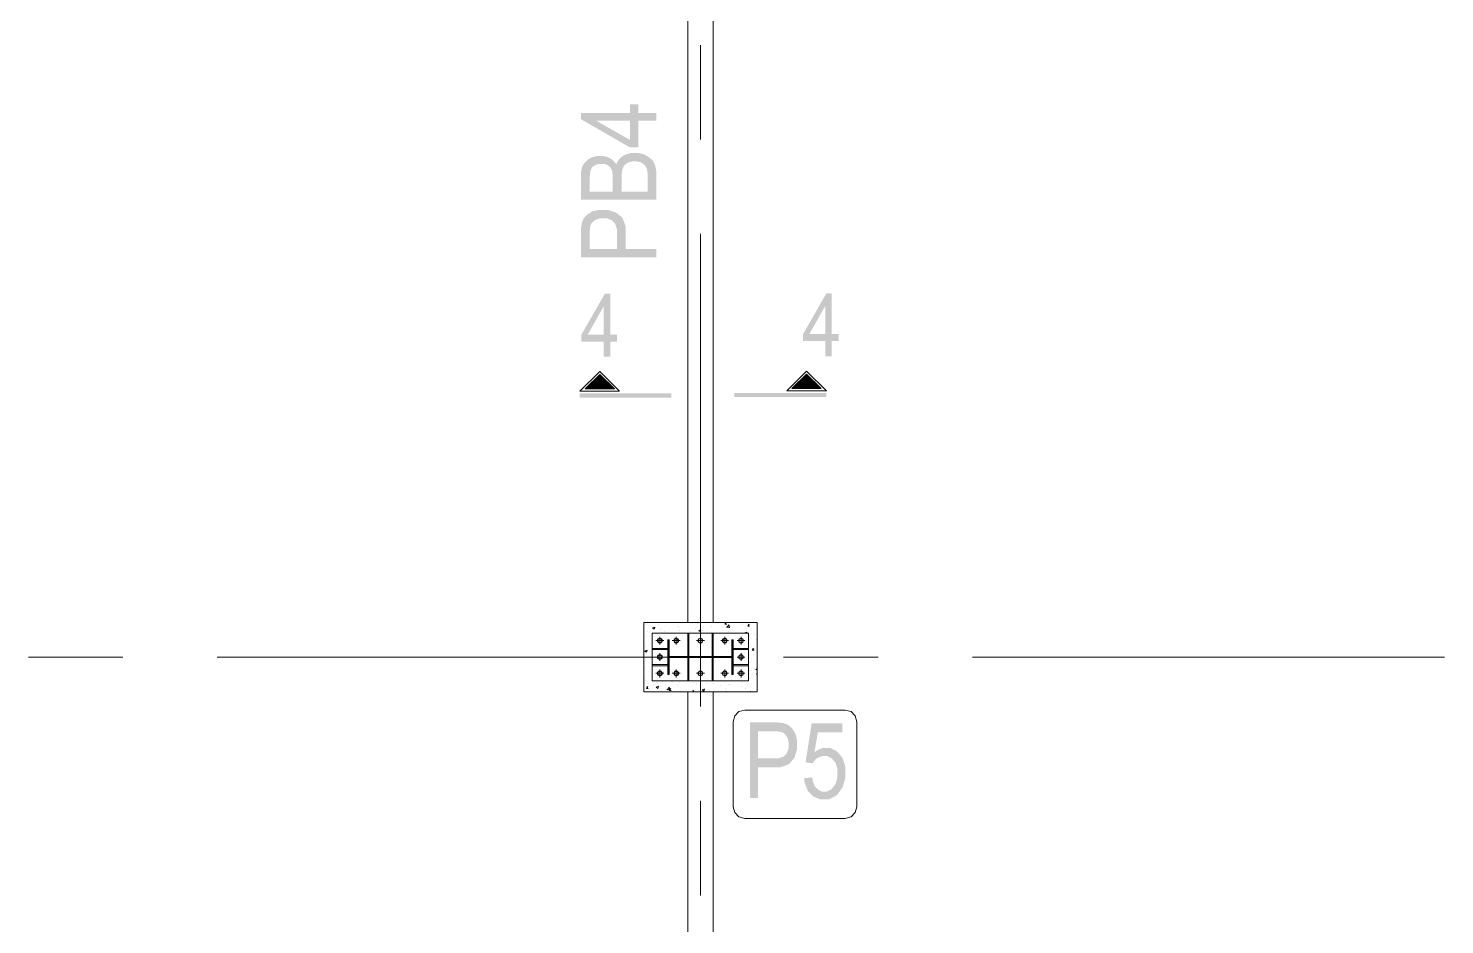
# Model space of a CAD drawing. Header units: millimetres. Extents: x 51.5 to 74.8, y 0.8 to 17.2.
# Drawn here: x 54.22 to 55.692, y 14.503 to 15.434 of the extents above; entities that cross this region are included whole.
import ezdxf

# ---------------------------------------------------------------- set-up
doc = ezdxf.new("R2010")
doc.units = ezdxf.units.MM
doc.layers.add('PDF_Geomertry', color=7, linetype='Continuous')
doc.layers.add('PDF_Solid Fills', color=7, linetype='Continuous')

msp = doc.modelspace()

# ---------------------------------------------------------------- hatches: boundary and pattern name
at = {"layer": 'PDF_Solid Fills', "transparency": 33554559}
h = msp.add_hatch(color=256, dxfattribs=at)
h.paths.add_polyline_path([(54.873, 15.338), (54.8543, 15.338), (54.8543, 15.3101), (54.8455, 15.3101), (54.7945, 15.3394), (54.7945, 15.3459), (54.8455, 15.3459), (54.8455, 15.3547), (54.8543, 15.3547), (54.8543, 15.3459), (54.873, 15.3459)])
h.paths.add_polyline_path([(54.8455, 15.338), (54.8101, 15.338), (54.8455, 15.3179)])
h = msp.add_hatch(color=256, dxfattribs=at)
h.paths.add_polyline_path([(54.873, 15.2558), (54.7945, 15.2558), (54.7945, 15.2799), (54.7945, 15.2837), (54.7957, 15.2895), (54.7968, 15.2916), (54.798, 15.2937), (54.8015, 15.2973), (54.804, 15.2987), (54.8063, 15.2999), (54.8116, 15.3013), (54.8145, 15.3013), (54.8173, 15.3013), (54.8222, 15.3002), (54.8243, 15.299), (54.8265, 15.2979), (54.83, 15.2945), (54.8313, 15.2923), (54.8323, 15.2951), (54.8358, 15.2995), (54.8382, 15.3012), (54.8407, 15.3027), (54.8468, 15.3044), (54.8502, 15.3044), (54.8538, 15.3044), (54.8601, 15.3029), (54.8627, 15.3015), (54.8655, 15.2999), (54.8694, 15.2961), (54.8707, 15.2937), (54.8718, 15.2912), (54.873, 15.2845), (54.873, 15.2802)])
h.paths.add_polyline_path([(54.8638, 15.2643), (54.8638, 15.2804), (54.8638, 15.283), (54.8633, 15.2869), (54.8629, 15.2881), (54.8622, 15.2899), (54.8598, 15.2927), (54.8583, 15.2937), (54.8566, 15.2947), (54.8526, 15.2956), (54.8502, 15.2956), (54.848, 15.2956), (54.8443, 15.2947), (54.8427, 15.2938), (54.8412, 15.2929), (54.839, 15.2905), (54.8383, 15.2888), (54.8376, 15.2873), (54.8368, 15.2824), (54.8368, 15.2793), (54.8368, 15.2643)])
h.paths.add_polyline_path([(54.8276, 15.2643), (54.8276, 15.2783), (54.8276, 15.2809), (54.8272, 15.2849), (54.8268, 15.2861), (54.8262, 15.2877), (54.8244, 15.2902), (54.823, 15.2912), (54.8218, 15.292), (54.8182, 15.293), (54.8158, 15.293), (54.8137, 15.293), (54.8102, 15.2922), (54.8088, 15.2913), (54.8073, 15.2905), (54.8054, 15.2883), (54.805, 15.287), (54.8044, 15.2856), (54.8038, 15.2808), (54.8038, 15.2772), (54.8038, 15.2643)])
h = msp.add_hatch(color=256, dxfattribs=at)
h.paths.add_polyline_path([(54.873, 15.1961), (54.7945, 15.1961), (54.7945, 15.2204), (54.7945, 15.2247), (54.7954, 15.2309), (54.7961, 15.233), (54.797, 15.2358), (54.8008, 15.2402), (54.8036, 15.2419), (54.8063, 15.2436), (54.8132, 15.2452), (54.8172, 15.2452), (54.8225, 15.2452), (54.8311, 15.2424), (54.8344, 15.2398), (54.8377, 15.237), (54.8412, 15.2277), (54.8412, 15.2211), (54.8412, 15.2045), (54.873, 15.2045)])
h.paths.add_polyline_path([(54.8319, 15.2045), (54.8319, 15.2213), (54.8319, 15.2252), (54.8301, 15.2311), (54.8283, 15.2329), (54.8265, 15.2347), (54.8212, 15.2365), (54.8176, 15.2365), (54.8152, 15.2365), (54.8112, 15.2355), (54.8095, 15.2347), (54.808, 15.2338), (54.8057, 15.2316), (54.8051, 15.2304), (54.8044, 15.229), (54.8038, 15.2244), (54.8038, 15.2211), (54.8038, 15.2045)])
h = msp.add_hatch(color=256, dxfattribs=at)
h.paths.add_polyline_path([(55.0486, 15.0933), (55.0486, 15.109), (55.0254, 15.109), (55.0254, 15.1163), (55.0497, 15.1587), (55.0552, 15.1587), (55.0552, 15.1163), (55.0625, 15.1163), (55.0625, 15.109), (55.0552, 15.109), (55.0552, 15.0933)])
h.paths.add_polyline_path([(55.0486, 15.1163), (55.0486, 15.1458), (55.0319, 15.1163)])
h = msp.add_hatch(color=256, dxfattribs=at)
h.paths.add_polyline_path([(54.8183, 15.0927), (54.8183, 15.1084), (54.7951, 15.1084), (54.7951, 15.1158), (54.8194, 15.1581), (54.825, 15.1581), (54.825, 15.1158), (54.8322, 15.1158), (54.8322, 15.1084), (54.825, 15.1084), (54.825, 15.0927)])
h.paths.add_polyline_path([(54.8183, 15.1158), (54.8183, 15.1452), (54.8016, 15.1158)])
h = msp.add_hatch(color=256, dxfattribs=at)
h.paths.add_polyline_path([(54.9701, 14.6345), (54.9701, 14.713), (54.9943, 14.713), (54.9986, 14.713), (55.005, 14.7123), (55.0069, 14.7115), (55.0097, 14.7105), (55.0141, 14.7068), (55.0158, 14.704), (55.0175, 14.7012), (55.0191, 14.6944), (55.0191, 14.6904), (55.0191, 14.6851), (55.0165, 14.6765), (55.0137, 14.6731), (55.0111, 14.6698), (55.0016, 14.6663), (54.9951, 14.6663), (54.9786, 14.6663), (54.9786, 14.6345)])
h.paths.add_polyline_path([(54.9786, 14.6756), (54.9952, 14.6756), (54.9991, 14.6756), (55.005, 14.6774), (55.0068, 14.6793), (55.0086, 14.6811), (55.0104, 14.6863), (55.0104, 14.6899), (55.0104, 14.6923), (55.0095, 14.6963), (55.0086, 14.698), (55.0077, 14.6995), (55.0055, 14.7019), (55.0043, 14.7024), (55.003, 14.7031), (54.9984, 14.7037), (54.9951, 14.7037), (54.9786, 14.7037)])
msp.add_hatch(color=256, dxfattribs=at).paths.add_polyline_path([(55.0266, 14.6551), (55.035, 14.6559), (55.0354, 14.6522), (55.0376, 14.6466), (55.0393, 14.6448), (55.0411, 14.643), (55.045, 14.6411), (55.0472, 14.6411), (55.0501, 14.6411), (55.055, 14.6437), (55.0569, 14.6463), (55.059, 14.6488), (55.0611, 14.6559), (55.0611, 14.6604), (55.0611, 14.6647), (55.0591, 14.6712), (55.057, 14.6734), (55.0551, 14.6758), (55.0502, 14.6781), (55.0472, 14.6781), (55.0454, 14.6781), (55.042, 14.677), (55.0405, 14.6761), (55.0388, 14.6751), (55.0363, 14.6723), (55.0355, 14.6705), (55.028, 14.6716), (55.0343, 14.712), (55.0663, 14.712), (55.0663, 14.7027), (55.0407, 14.7027), (55.0372, 14.6818), (55.04, 14.6841), (55.0461, 14.6866), (55.0493, 14.6866), (55.0534, 14.6866), (55.0604, 14.6831), (55.0634, 14.6797), (55.0663, 14.6762), (55.0694, 14.667), (55.0694, 14.6612), (55.0694, 14.6554), (55.0663, 14.6455), (55.0634, 14.6413), (55.0604, 14.6373), (55.0523, 14.6331), (55.0473, 14.6331), (55.0432, 14.6331), (55.0361, 14.6361), (55.0332, 14.639), (55.0304, 14.6419), (55.027, 14.6499)])

# ---------------------------------------------------------------- linework, layer by layer
at = {"layer": 'PDF_Geomertry', "lineweight": 0}
for points in [[(54.9057, 14.8169), (54.9057, 15.6584)], [(54.9319, 14.8169), (54.9319, 15.6584)], [(54.9187, 15.3183), (54.9187, 15.4163)], [(54.9187, 14.7297), (54.9187, 15.2202)], [(54.7934, 15.057), (54.8141, 15.0773), (54.8348, 15.057), (54.7934, 15.057), (54.8348, 15.057)], [(55.0497, 15.0574), (55.029, 15.0779), (55.0084, 15.0574), (55.0497, 15.0574), (55.0084, 15.0574)], [(54.8598, 14.8122), (54.8598, 14.8122)], [(54.8626, 14.8143), (54.8626, 14.8143)], [(54.8634, 14.8076), (54.8634, 14.8076)], [(54.8659, 14.8169), (54.8659, 14.8169)], [(54.8668, 14.8137), (54.8668, 14.8137)], [(54.8688, 14.8163), (54.8688, 14.8163)], [(54.8691, 14.8111), (54.8708, 14.8099), (54.8715, 14.8119)], [(54.8693, 14.8112), (54.8715, 14.812)], [(54.8751, 14.8148), (54.8751, 14.8148)], [(54.8768, 14.809), (54.8768, 14.809)], [(54.8798, 14.8168), (54.8798, 14.8168)], [(54.8804, 14.8058), (54.8804, 14.8058)], [(54.8812, 14.8069), (54.8812, 14.8069)], [(54.8877, 14.8165), (54.8877, 14.8165)], [(54.8911, 14.8169), (54.8911, 14.8169)], [(54.8912, 14.8169), (54.8912, 14.8169)], [(54.8962, 14.8123), (54.8962, 14.8123)], [(54.8965, 14.808), (54.8965, 14.808)], [(54.899, 14.8061), (54.899, 14.8061)], [(54.9, 14.8061), (54.9, 14.8061)], [(54.9033, 14.8058), (54.9033, 14.8058)], [(54.9075, 14.8058), (54.9075, 14.8058)], [(54.9083, 14.8072), (54.9083, 14.8072)], [(54.9133, 14.8168), (54.9133, 14.8169)], [(54.9133, 14.8102), (54.9133, 14.8102)], [(54.9143, 14.8169), (54.9143, 14.8169)], [(54.9155, 14.8156), (54.9155, 14.8156)], [(54.9169, 14.8086), (54.9193, 14.8094)], [(54.9169, 14.8084), (54.9186, 14.8073), (54.9193, 14.8093)], [(54.9209, 14.8088), (54.9209, 14.8088)], [(54.9213, 14.8168), (54.9213, 14.8169)], [(54.922, 14.8169), (54.922, 14.8169)], [(54.9263, 14.8058), (54.9263, 14.8058)], [(54.9305, 14.8127), (54.9305, 14.8127)], [(54.9419, 14.8116), (54.9419, 14.8116)], [(54.9461, 14.8149), (54.944, 14.8151), (54.9455, 14.8169)], [(54.9451, 14.8147), (54.9447, 14.8168)], [(54.9459, 14.812), (54.9488, 14.8116)], [(54.9461, 14.8118), (54.9487, 14.8144)], [(54.9476, 14.8149), (54.9476, 14.8149)], [(54.9476, 14.8073), (54.9476, 14.8073)], [(54.9488, 14.8112), (54.9484, 14.8144)], [(54.9495, 14.8058), (54.9495, 14.8058)], [(54.9502, 14.8127), (54.9502, 14.8127)], [(54.9627, 14.8144), (54.9627, 14.8144)], [(54.9636, 14.8058), (54.9636, 14.8058)], [(54.964, 14.8061), (54.964, 14.8061)], [(54.9647, 14.8059), (54.967, 14.8068)], [(54.9666, 14.8058), (54.9669, 14.8066)], [(54.967, 14.8106), (54.967, 14.8106)], [(54.9698, 14.8129), (54.9679, 14.813), (54.9694, 14.8149)], [(54.969, 14.8126), (54.9686, 14.8147)], [(54.9776, 14.8166), (54.9776, 14.8166)], [(54.9776, 14.8163), (54.9776, 14.8163)], [(54.9776, 14.8058), (54.9776, 14.8058)], [(54.8598, 14.8015), (54.8598, 14.8015)], [(54.8598, 14.7908), (54.8598, 14.7908)], [(54.8618, 14.7922), (54.8618, 14.7922)], [(54.8622, 14.8033), (54.8622, 14.8033)], [(54.8663, 14.8018), (54.8663, 14.8018)], [(54.8687, 14.7974), (54.8687, 14.7974)], [(54.8687, 14.7954), (54.8687, 14.7954)], [(54.8687, 14.7937), (54.8687, 14.7937)], [(54.8725, 14.7979), (54.8807, 14.7979)], [(54.8766, 14.7938), (54.8766, 14.802)], [(54.8847, 14.798), (54.8857, 14.7988)], [(54.8847, 14.7986), (54.8851, 14.7988)], [(54.8847, 14.7974), (54.8861, 14.7987)], [(54.8847, 14.7969), (54.8861, 14.7981)], [(54.8847, 14.7962), (54.8861, 14.7976)], [(54.8847, 14.7956), (54.8861, 14.7969)], [(54.8847, 14.7951), (54.8861, 14.7963)], [(54.8847, 14.7945), (54.8861, 14.7958)], [(54.8847, 14.7938), (54.8861, 14.7952)], [(54.8847, 14.7933), (54.8861, 14.7947)], [(54.8847, 14.7927), (54.8861, 14.794)], [(54.8847, 14.7922), (54.8861, 14.7934)], [(54.8847, 14.7915), (54.8861, 14.7929)], [(54.8847, 14.7909), (54.8861, 14.7923)], [(54.8847, 14.7904), (54.8861, 14.7916)], [(54.8847, 14.7898), (54.8861, 14.7911)], [(54.8847, 14.7893), (54.8861, 14.7905)], [(54.8895, 14.7979), (54.8976, 14.7979)], [(54.8936, 14.7938), (54.8936, 14.802)], [(54.9147, 14.7979), (54.9229, 14.7979)], [(54.9187, 14.7938), (54.9187, 14.802)], [(54.948, 14.7979), (54.9398, 14.7979)], [(54.944, 14.7938), (54.944, 14.802)], [(54.9515, 14.7977), (54.9526, 14.7988)], [(54.9515, 14.7983), (54.952, 14.7988)], [(54.9515, 14.7972), (54.9527, 14.7984)], [(54.9515, 14.7966), (54.9527, 14.7979)], [(54.9515, 14.7961), (54.9527, 14.7973)], [(54.9515, 14.7954), (54.9527, 14.7968)], [(54.9515, 14.7948), (54.9527, 14.7961)], [(54.9515, 14.7943), (54.9527, 14.7955)], [(54.9515, 14.7937), (54.9527, 14.7949)], [(54.9515, 14.793), (54.9527, 14.7944)], [(54.9515, 14.7924), (54.9527, 14.7938)], [(54.9515, 14.7919), (54.9527, 14.7931)], [(54.9515, 14.7913), (54.9527, 14.7926)], [(54.9515, 14.7906), (54.9527, 14.792)], [(54.9515, 14.7901), (54.9527, 14.7915)], [(54.9515, 14.7895), (54.9527, 14.7908)], [(54.965, 14.7979), (54.9569, 14.7979)], [(54.9609, 14.7938), (54.9609, 14.802)], [(54.9698, 14.8031), (54.9698, 14.8031)], [(54.9745, 14.792), (54.9745, 14.792)], [(54.975, 14.804), (54.975, 14.804)], [(54.9769, 14.7987), (54.9769, 14.7987)], [(54.9776, 14.7981), (54.9776, 14.7981)], [(54.9776, 14.7951), (54.9776, 14.7951)], [(54.3186, 14.7809), (54.2204, 14.7809)], [(54.9072, 14.7809), (54.4166, 14.7809)], [(54.8598, 14.7888), (54.8598, 14.7888)], [(54.8598, 14.7799), (54.8598, 14.7799)], [(54.8598, 14.7769), (54.8598, 14.7769)], [(54.8611, 14.7872), (54.8634, 14.788)], [(54.8611, 14.7869), (54.8627, 14.7858), (54.8634, 14.7879)], [(54.8613, 14.7811), (54.8613, 14.7811)], [(54.8615, 14.7772), (54.8615, 14.7772)], [(54.8687, 14.7868), (54.8687, 14.7868)], [(54.8687, 14.7781), (54.8687, 14.7781)], [(54.8687, 14.7761), (54.8687, 14.7761)], [(54.8725, 14.7809), (54.8807, 14.7809)], [(54.8766, 14.7849), (54.8766, 14.7769)], [(54.8847, 14.7886), (54.8861, 14.7899)], [(54.8847, 14.788), (54.8861, 14.7893)], [(54.8847, 14.7874), (54.8861, 14.7887)], [(54.8847, 14.7869), (54.8861, 14.7881)], [(54.8847, 14.7862), (54.8861, 14.7876)], [(54.8847, 14.7856), (54.8861, 14.787)], [(54.8847, 14.7851), (54.8861, 14.7863)], [(54.8847, 14.7845), (54.8861, 14.7858)], [(54.8847, 14.7838), (54.8861, 14.7852)], [(54.8847, 14.7833), (54.8861, 14.7847)], [(54.8847, 14.7827), (54.8861, 14.784)], [(54.8847, 14.7822), (54.8861, 14.7834)], [(54.8847, 14.7816), (54.8861, 14.7829)], [(54.8847, 14.7809), (54.8861, 14.7823)], [(54.8847, 14.7804), (54.8861, 14.7818)], [(54.8847, 14.7793), (54.8861, 14.7805), (54.8869, 14.7813)], [(54.8847, 14.7798), (54.8861, 14.7811), (54.8862, 14.7813)], [(54.8847, 14.7786), (54.8861, 14.7799)], [(54.8847, 14.778), (54.8861, 14.7794)], [(54.8847, 14.7774), (54.8861, 14.7787)], [(54.8847, 14.7769), (54.8861, 14.7781)], [(54.8847, 14.7762), (54.8861, 14.7776)], [(54.8847, 14.7756), (54.8861, 14.777)], [(54.8847, 14.7751), (54.8861, 14.7763)], [(54.8847, 14.7745), (54.8861, 14.7758)], [(54.8866, 14.7805), (54.8875, 14.7813)], [(54.8872, 14.7805), (54.888, 14.7813)], [(54.8879, 14.7805), (54.8886, 14.7813)], [(54.8884, 14.7805), (54.8893, 14.7813)], [(54.889, 14.7805), (54.8898, 14.7813)], [(54.8895, 14.7805), (54.8904, 14.7813)], [(54.8902, 14.7805), (54.8909, 14.7813)], [(54.8908, 14.7805), (54.8915, 14.7813)], [(54.8913, 14.7805), (54.8922, 14.7813)], [(54.8919, 14.7805), (54.8927, 14.7813)], [(54.8925, 14.7805), (54.8933, 14.7813)], [(54.8932, 14.7805), (54.8938, 14.7813)], [(54.8937, 14.7805), (54.8945, 14.7813)], [(54.8943, 14.7805), (54.8951, 14.7813)], [(54.8948, 14.7805), (54.8957, 14.7813)], [(54.8955, 14.7805), (54.8962, 14.7813)], [(54.8961, 14.7805), (54.8969, 14.7813)], [(54.8966, 14.7805), (54.8975, 14.7813)], [(54.8972, 14.7805), (54.898, 14.7813)], [(54.8979, 14.7805), (54.8986, 14.7813)], [(54.8984, 14.7805), (54.8991, 14.7813)], [(54.899, 14.7805), (54.8998, 14.7813)], [(54.8995, 14.7805), (54.9004, 14.7813)], [(54.9001, 14.7805), (54.9009, 14.7813)], [(54.9008, 14.7805), (54.9015, 14.7813)], [(54.9013, 14.7805), (54.9022, 14.7813)], [(54.9019, 14.7805), (54.9027, 14.7813)], [(54.9025, 14.7805), (54.9033, 14.7813)], [(54.9032, 14.7805), (54.9038, 14.7813)], [(54.9037, 14.7805), (54.9044, 14.7813)], [(54.9043, 14.7805), (54.9051, 14.7813)], [(54.9048, 14.7805), (54.9057, 14.7813)], [(54.9055, 14.7805), (54.9062, 14.7813)], [(54.9061, 14.7805), (54.9068, 14.7813)], [(54.9066, 14.7805), (54.9075, 14.7813)], [(54.9072, 14.7805), (54.908, 14.7813)], [(54.9077, 14.7805), (54.9086, 14.7813)], [(54.9084, 14.7805), (54.9091, 14.7813)], [(54.909, 14.7805), (54.9098, 14.7813)], [(54.9095, 14.7805), (54.9104, 14.7813)], [(54.9101, 14.7805), (54.9109, 14.7813)], [(54.9108, 14.7805), (54.9115, 14.7813)], [(54.9113, 14.7805), (54.912, 14.7813)], [(54.9119, 14.7805), (54.9127, 14.7813)], [(54.9125, 14.7805), (54.9133, 14.7813)], [(54.913, 14.7805), (54.9138, 14.7813)], [(54.9137, 14.7805), (54.9144, 14.7813)], [(54.9143, 14.7805), (54.9151, 14.7813)], [(54.9148, 14.7805), (54.9157, 14.7813)], [(54.9154, 14.7805), (54.9162, 14.7813)], [(54.9161, 14.7805), (54.9168, 14.7813)], [(54.9166, 14.7805), (54.9175, 14.7813)], [(54.9172, 14.7805), (54.918, 14.7813)], [(54.9177, 14.7805), (54.9186, 14.7813)], [(54.9184, 14.7805), (54.9191, 14.7813)], [(54.919, 14.7805), (54.9197, 14.7813)], [(54.9195, 14.7805), (54.9204, 14.7813)], [(54.9201, 14.7805), (54.9209, 14.7813)], [(54.9207, 14.7805), (54.9215, 14.7813)], [(54.9213, 14.7805), (54.922, 14.7813)], [(54.9219, 14.7805), (54.9227, 14.7813)], [(54.9225, 14.7805), (54.9233, 14.7813)], [(54.923, 14.7805), (54.9238, 14.7813)], [(54.9237, 14.7805), (54.9244, 14.7813)], [(54.9243, 14.7805), (54.925, 14.7813)], [(54.9248, 14.7805), (54.9257, 14.7813)], [(54.9254, 14.7805), (54.9262, 14.7813)], [(54.9261, 14.7805), (54.9268, 14.7813)], [(54.9266, 14.7805), (54.9273, 14.7813)], [(54.9272, 14.7805), (54.928, 14.7813)], [(54.9277, 14.7805), (54.9286, 14.7813)], [(54.9283, 14.7805), (54.9291, 14.7813)], [(54.929, 14.7805), (54.9297, 14.7813)], [(54.9295, 14.7805), (54.9304, 14.7813)], [(54.9301, 14.7805), (54.9309, 14.7813)], [(54.9307, 14.7805), (54.9315, 14.7813)], [(54.9313, 14.7805), (54.932, 14.7813)], [(54.9319, 14.7805), (54.9326, 14.7813)], [(54.9325, 14.7805), (54.9333, 14.7813)], [(54.933, 14.7805), (54.9338, 14.7813)], [(54.9337, 14.7805), (54.9344, 14.7813)], [(54.9343, 14.7805), (54.935, 14.7813)], [(54.9348, 14.7805), (54.9357, 14.7813)], [(54.9354, 14.7805), (54.9362, 14.7813)], [(54.9359, 14.7805), (54.9368, 14.7813)], [(54.9366, 14.7805), (54.9373, 14.7813)], [(54.9372, 14.7805), (54.938, 14.7813)], [(54.9377, 14.7805), (54.9386, 14.7813)], [(54.9383, 14.7805), (54.9391, 14.7813)], [(54.939, 14.7805), (54.9397, 14.7813)], [(54.9395, 14.7805), (54.9402, 14.7813)], [(54.9401, 14.7805), (54.9409, 14.7813)], [(54.9407, 14.7805), (54.9415, 14.7813)], [(54.9412, 14.7805), (54.942, 14.7813)], [(54.9419, 14.7805), (54.9426, 14.7813)], [(54.9425, 14.7805), (54.9433, 14.7813)], [(54.943, 14.7805), (54.9438, 14.7813)], [(54.9436, 14.7805), (54.9444, 14.7813)], [(54.9443, 14.7805), (54.945, 14.7813)], [(54.9448, 14.7805), (54.9457, 14.7813)], [(54.9454, 14.7805), (54.9462, 14.7813)], [(54.9459, 14.7805), (54.9468, 14.7813)], [(54.9466, 14.7805), (54.9473, 14.7813)], [(54.9472, 14.7805), (54.9479, 14.7813)], [(54.9477, 14.7805), (54.9486, 14.7813)], [(54.9483, 14.7805), (54.9491, 14.7813)], [(54.9488, 14.7805), (54.9497, 14.7813)], [(54.9495, 14.7805), (54.9502, 14.7813)], [(54.9501, 14.7805), (54.9509, 14.7813)], [(54.9507, 14.7805), (54.9515, 14.7813), (54.9527, 14.7826)], [(54.9512, 14.7805), (54.9515, 14.7808), (54.9527, 14.782)], [(54.9515, 14.789), (54.9527, 14.7902)], [(54.9515, 14.7884), (54.9527, 14.7897)], [(54.9515, 14.7877), (54.9527, 14.7891)], [(54.9515, 14.7872), (54.9527, 14.7886)], [(54.9515, 14.7866), (54.9527, 14.7879)], [(54.9515, 14.7861), (54.9527, 14.7873)], [(54.9515, 14.7854), (54.9527, 14.7868)], [(54.9515, 14.7848), (54.9527, 14.7862)], [(54.9515, 14.7843), (54.9527, 14.7855)], [(54.9515, 14.7837), (54.9527, 14.7849)], [(54.9515, 14.783), (54.9527, 14.7844)], [(54.9515, 14.7824), (54.9527, 14.7838)], [(54.9515, 14.7819), (54.9527, 14.7831)], [(54.9515, 14.7801), (54.9527, 14.7815)], [(54.9515, 14.7795), (54.9527, 14.7809)], [(54.9515, 14.779), (54.9527, 14.7802)], [(54.9515, 14.7784), (54.9527, 14.7797)], [(54.9515, 14.7777), (54.9527, 14.7791)], [(54.9515, 14.7772), (54.9527, 14.7786)], [(54.9515, 14.7766), (54.9527, 14.7779)], [(54.9515, 14.7761), (54.9527, 14.7773)], [(54.9515, 14.7755), (54.9527, 14.7768)], [(54.9515, 14.7748), (54.9527, 14.7762)], [(54.965, 14.7809), (54.9569, 14.7809)], [(54.9609, 14.7849), (54.9609, 14.7769)], [(54.9688, 14.788), (54.9688, 14.788)], [(54.9688, 14.7793), (54.9688, 14.7793)], [(54.9744, 14.7879), (54.9725, 14.788), (54.9741, 14.7899)], [(54.9736, 14.7876), (54.9732, 14.7897)], [(54.9736, 14.7836), (54.9736, 14.7836)], [(54.9776, 14.7876), (54.9776, 14.7876)], [(54.9776, 14.7843), (54.9776, 14.7843)], [(54.9776, 14.7798), (54.9776, 14.7798)], [(55.1034, 14.7809), (55.0052, 14.7809)], [(55.692, 14.7809), (55.2015, 14.7809)], [(54.8598, 14.7733), (54.86, 14.7733)], [(54.8598, 14.7693), (54.8598, 14.7693)], [(54.8609, 14.7701), (54.8609, 14.7701)], [(54.8682, 14.773), (54.8682, 14.773)], [(54.8687, 14.7662), (54.8687, 14.7662)], [(54.8687, 14.7652), (54.8687, 14.7652)], [(54.8687, 14.762), (54.8687, 14.762)], [(54.8725, 14.764), (54.8807, 14.764)], [(54.8766, 14.768), (54.8766, 14.7598)], [(54.8847, 14.774), (54.8861, 14.7752)], [(54.8847, 14.7733), (54.8861, 14.7747)], [(54.8847, 14.7727), (54.8861, 14.7741)], [(54.8847, 14.7722), (54.8861, 14.7734)], [(54.8847, 14.7716), (54.8861, 14.7729)], [(54.8847, 14.7709), (54.8861, 14.7723)], [(54.8847, 14.7704), (54.8861, 14.7718)], [(54.8847, 14.7698), (54.8861, 14.7711)], [(54.8847, 14.7693), (54.8861, 14.7705)], [(54.8847, 14.7687), (54.8861, 14.7699)], [(54.8847, 14.768), (54.8861, 14.7694)], [(54.8847, 14.7674), (54.8861, 14.7687)], [(54.8847, 14.7669), (54.8861, 14.7681)], [(54.8847, 14.7663), (54.8861, 14.7676)], [(54.8847, 14.7656), (54.8861, 14.767)], [(54.8847, 14.7651), (54.8861, 14.7665)], [(54.8847, 14.7645), (54.8861, 14.7658)], [(54.8847, 14.764), (54.8861, 14.7652)], [(54.8847, 14.7633), (54.8861, 14.7647)], [(54.885, 14.7629), (54.8861, 14.7641)], [(54.8855, 14.7629), (54.8861, 14.7634)], [(54.8895, 14.764), (54.8976, 14.764)], [(54.8936, 14.768), (54.8936, 14.7598)], [(54.9147, 14.764), (54.9229, 14.764)], [(54.9187, 14.768), (54.9187, 14.7598)], [(54.948, 14.764), (54.9398, 14.764)], [(54.944, 14.768), (54.944, 14.7598)], [(54.9515, 14.7743), (54.9527, 14.7755)], [(54.9515, 14.7737), (54.9527, 14.7749)], [(54.9515, 14.7731), (54.9527, 14.7744)], [(54.9515, 14.7724), (54.9527, 14.7738)], [(54.9515, 14.7719), (54.9527, 14.7733)], [(54.9515, 14.7713), (54.9527, 14.7726)], [(54.9515, 14.7708), (54.9527, 14.772)], [(54.9515, 14.7701), (54.9527, 14.7715)], [(54.9515, 14.7695), (54.9527, 14.7709)], [(54.9515, 14.769), (54.9527, 14.7702)], [(54.9515, 14.7684), (54.9527, 14.7697)], [(54.9515, 14.7679), (54.9527, 14.7691)], [(54.9515, 14.7672), (54.9527, 14.7686)], [(54.9515, 14.7666), (54.9527, 14.7679)], [(54.9515, 14.7661), (54.9527, 14.7673)], [(54.9515, 14.7655), (54.9527, 14.7668)], [(54.9515, 14.7648), (54.9527, 14.7662)], [(54.9515, 14.7643), (54.9527, 14.7656)], [(54.9515, 14.7637), (54.9527, 14.7649)], [(54.9515, 14.7631), (54.9527, 14.7644)], [(54.9519, 14.7629), (54.9527, 14.7638)], [(54.9525, 14.7629), (54.9527, 14.7633)], [(54.965, 14.764), (54.9569, 14.764)], [(54.9609, 14.768), (54.9609, 14.7598)], [(54.9688, 14.7673), (54.9688, 14.7673)], [(54.9697, 14.7674), (54.9697, 14.7674)], [(54.9745, 14.7684), (54.9745, 14.7684)], [(54.9763, 14.7683), (54.9776, 14.7674)], [(54.9765, 14.7684), (54.9776, 14.7688)], [(54.9776, 14.763), (54.977, 14.763), (54.9776, 14.7637)], [(54.9776, 14.7736), (54.9776, 14.7736)], [(54.9776, 14.7686), (54.9776, 14.7686)], [(54.9776, 14.7629), (54.9776, 14.7629)], [(54.8598, 14.7584), (54.8598, 14.7584)], [(54.8598, 14.7477), (54.8598, 14.7477)], [(54.8601, 14.7479), (54.8601, 14.7479)], [(54.8605, 14.759), (54.8605, 14.759)], [(54.8615, 14.7561), (54.8615, 14.7561)], [(54.8645, 14.7483), (54.8626, 14.7484), (54.8641, 14.7504)], [(54.8636, 14.7481), (54.8633, 14.7502)], [(54.865, 14.7537), (54.865, 14.7537)], [(54.8701, 14.7519), (54.8701, 14.7519)], [(54.8708, 14.7562), (54.8708, 14.7562)], [(54.8727, 14.7495), (54.8744, 14.7484), (54.8751, 14.7504)], [(54.8729, 14.7497), (54.8752, 14.7505)], [(54.8733, 14.7548), (54.8733, 14.7548)], [(54.8775, 14.7504), (54.8775, 14.7504)], [(54.8793, 14.7554), (54.8793, 14.7554)], [(54.8838, 14.7473), (54.8868, 14.7469)], [(54.884, 14.747), (54.8865, 14.7497)], [(54.8868, 14.7465), (54.8863, 14.7497)], [(54.8883, 14.7462), (54.8863, 14.7463), (54.888, 14.7483)], [(54.8875, 14.7461), (54.887, 14.7481)], [(54.8894, 14.7552), (54.8894, 14.7552)], [(54.8944, 14.7527), (54.8944, 14.7527)], [(54.897, 14.7545), (54.897, 14.7545)], [(54.9065, 14.7472), (54.9065, 14.7472)], [(54.9108, 14.7449), (54.9118, 14.7462)], [(54.9112, 14.7548), (54.9112, 14.7548)], [(54.9129, 14.7562), (54.9129, 14.7562)], [(54.9147, 14.7538), (54.9147, 14.7538)], [(54.919, 14.7488), (54.919, 14.7488)], [(54.9205, 14.7468), (54.9222, 14.7456), (54.9229, 14.7477)], [(54.9207, 14.747), (54.923, 14.7479)], [(54.9269, 14.7562), (54.9269, 14.7562)], [(54.9282, 14.7463), (54.9282, 14.7463)], [(54.9325, 14.7531), (54.9325, 14.7531)], [(54.9401, 14.7516), (54.9401, 14.7516)], [(54.9451, 14.7487), (54.9451, 14.7487)], [(54.9483, 14.7527), (54.9483, 14.7527)], [(54.9502, 14.7523), (54.9502, 14.7523)], [(54.9609, 14.7544), (54.9609, 14.7544)], [(54.9619, 14.7508), (54.9619, 14.7508)], [(54.9655, 14.7487), (54.9655, 14.7487)], [(54.9679, 14.7516), (54.9679, 14.7516)], [(54.9776, 14.7566), (54.9776, 14.7566)], [(54.9776, 14.7559), (54.9776, 14.7559)], [(54.9776, 14.752), (54.9776, 14.752)], [(54.8982, 14.7461), (54.8982, 14.7461)], [(54.8983, 14.7449), (54.8983, 14.7449)], [(54.9057, 14.7449), (54.9057, 13.9012)], [(54.9111, 14.7449), (54.9109, 14.7461)], [(54.9319, 14.7449), (54.9319, 13.9012)], [(54.9462, 14.7455), (54.9462, 14.7455)], [(54.9544, 14.7449), (54.9544, 14.7449)], [(54.97, 14.7449), (54.9707, 14.7452)], [(54.9705, 14.7449), (54.9707, 14.7451)], [(54.9187, 14.5334), (54.9187, 14.6315)]]:
    msp.add_lwpolyline(points, dxfattribs=at)
for points in [[(54.7988, 15.0593), (54.8294, 15.0593), (54.8141, 15.0743)], [(55.0443, 15.0597), (55.0138, 15.0597), (55.029, 15.0748)], [(54.8598, 14.7449), (54.8598, 14.8169), (54.9776, 14.8169), (54.9776, 14.7449), (54.8598, 14.7449)], [(54.8598, 14.8127), (54.8598, 14.8127), (54.8598, 14.8127)], [(54.8598, 14.8098), (54.8598, 14.8098), (54.8598, 14.8098), (54.8598, 14.8098)], [(54.8654, 14.8169), (54.8654, 14.8169), (54.8654, 14.8169), (54.8654, 14.8169)], [(54.8682, 14.8169), (54.8682, 14.8169), (54.8682, 14.8169), (54.8682, 14.8169)], [(54.8687, 14.7562), (54.9688, 14.7562), (54.9688, 14.8058), (54.8687, 14.8058), (54.8687, 14.7562)], [(54.8795, 14.8058), (54.8795, 14.8058), (54.8795, 14.8058), (54.8795, 14.8058)], [(54.882, 14.8169), (54.882, 14.8169), (54.882, 14.8169), (54.882, 14.8169)], [(54.8829, 14.8058), (54.8829, 14.8058), (54.8829, 14.8058)], [(54.8936, 14.8058), (54.8936, 14.8058), (54.8936, 14.8058), (54.8936, 14.8058)], [(54.8973, 14.8058), (54.8973, 14.8058), (54.8973, 14.8058)], [(54.8986, 14.8169), (54.8986, 14.8169), (54.8986, 14.8169), (54.8986, 14.8169)], [(54.8994, 14.8058), (54.8994, 14.8058), (54.8994, 14.8058)], [(54.9057, 14.7813), (54.9057, 14.8058), (54.9066, 14.8058), (54.9066, 14.7813), (54.9057, 14.7813)], [(54.908, 14.8169), (54.908, 14.8169), (54.908, 14.8169)], [(54.9151, 14.8169), (54.9151, 14.8169), (54.9151, 14.8169), (54.9151, 14.8169)], [(54.9215, 14.8058), (54.9215, 14.8058), (54.9215, 14.8058)], [(54.9319, 14.7813), (54.9319, 14.8058), (54.9308, 14.8058), (54.9308, 14.7813), (54.9319, 14.7813)], [(54.9316, 14.8169), (54.9316, 14.8169), (54.9316, 14.8169), (54.9316, 14.8169)], [(54.9355, 14.8058), (54.9355, 14.8058), (54.9355, 14.8058), (54.9355, 14.8058)], [(54.9372, 14.8169), (54.9372, 14.8169), (54.9372, 14.8169)], [(54.9482, 14.8169), (54.9482, 14.8169), (54.9482, 14.8169), (54.9482, 14.8169)], [(54.9501, 14.8169), (54.9501, 14.8169), (54.9501, 14.8169)], [(54.9602, 14.8169), (54.9602, 14.8169), (54.9602, 14.8169)], [(54.964, 14.8169), (54.964, 14.8169), (54.964, 14.8169)], [(54.9648, 14.8169), (54.9648, 14.8169), (54.9648, 14.8169), (54.9648, 14.8169)], [(54.8598, 14.8034), (54.8598, 14.8034), (54.8598, 14.8034)], [(54.8598, 14.8008), (54.8598, 14.8008), (54.8598, 14.8008), (54.8598, 14.8008)], [(54.8598, 14.7993), (54.8598, 14.7993), (54.8598, 14.7993)], [(54.8687, 14.8043), (54.8687, 14.8043), (54.8687, 14.8043)], [(54.8687, 14.802), (54.8687, 14.802), (54.8687, 14.802)], [(54.8861, 14.7629), (54.8847, 14.7629), (54.8847, 14.7988), (54.8861, 14.7988), (54.8861, 14.7629)], [(54.9515, 14.7629), (54.9527, 14.7629), (54.9527, 14.7988), (54.9515, 14.7988), (54.9515, 14.7629)], [(54.9688, 14.8038), (54.9688, 14.8038), (54.9688, 14.8038), (54.9688, 14.8038)], [(54.9688, 14.8033), (54.9688, 14.8033), (54.9688, 14.8033)], [(54.9688, 14.799), (54.9688, 14.799), (54.9688, 14.799)], [(54.9688, 14.7933), (54.9688, 14.7933), (54.9688, 14.7933)], [(54.9688, 14.7912), (54.9688, 14.7912), (54.9688, 14.7912), (54.9688, 14.7912)], [(54.9776, 14.7924), (54.9776, 14.7924), (54.9776, 14.7924)], [(54.8598, 14.7887), (54.8598, 14.7887), (54.8598, 14.7887), (54.8598, 14.7887)], [(54.8598, 14.7823), (54.8598, 14.7823), (54.8598, 14.7823), (54.8598, 14.7823)], [(54.8598, 14.7783), (54.8598, 14.7783), (54.8598, 14.7783), (54.8598, 14.7783)], [(54.8687, 14.7901), (54.8687, 14.7901), (54.8687, 14.7901)], [(54.8687, 14.7888), (54.8847, 14.7888), (54.8847, 14.7899), (54.8687, 14.7899), (54.8687, 14.7888)], [(54.8861, 14.7805), (54.9515, 14.7805), (54.9515, 14.7813), (54.8861, 14.7813), (54.8861, 14.7805)], [(54.9057, 14.7805), (54.9057, 14.7562), (54.9066, 14.7562), (54.9066, 14.7805), (54.9057, 14.7805)], [(54.9319, 14.7805), (54.9319, 14.7562), (54.9308, 14.7562), (54.9308, 14.7805), (54.9319, 14.7805)], [(54.9688, 14.7888), (54.9527, 14.7888), (54.9527, 14.7899), (54.9688, 14.7899), (54.9688, 14.7888)], [(54.9688, 14.7883), (54.9688, 14.7883), (54.9688, 14.7883)], [(54.9688, 14.7827), (54.9688, 14.7827), (54.9688, 14.7827), (54.9688, 14.7827)], [(54.9688, 14.7776), (54.9688, 14.7776), (54.9688, 14.7776)], [(54.9776, 14.7805), (54.9776, 14.7805), (54.9776, 14.7805)], [(54.8598, 14.7677), (54.8598, 14.7677), (54.8598, 14.7677)], [(54.8598, 14.7649), (54.8598, 14.7649), (54.8598, 14.7649)], [(54.8598, 14.7612), (54.8598, 14.7612), (54.8598, 14.7612)], [(54.8687, 14.773), (54.8847, 14.773), (54.8847, 14.7719), (54.8687, 14.7719), (54.8687, 14.773)], [(54.8687, 14.7726), (54.8687, 14.7726), (54.8687, 14.7726)], [(54.9688, 14.773), (54.9527, 14.773), (54.9527, 14.7719), (54.9688, 14.7719), (54.9688, 14.773)], [(54.9688, 14.7722), (54.9688, 14.7722), (54.9688, 14.7722), (54.9688, 14.7722)], [(54.9688, 14.7669), (54.9688, 14.7669), (54.9688, 14.7669), (54.9688, 14.7669)], [(54.9688, 14.7668), (54.9688, 14.7668), (54.9688, 14.7668)], [(54.9688, 14.7616), (54.9688, 14.7616), (54.9688, 14.7616)], [(54.9776, 14.7665), (54.9776, 14.7665), (54.9776, 14.7665)], [(54.8598, 14.7572), (54.8598, 14.7572), (54.8598, 14.7572)], [(54.8598, 14.753), (54.8598, 14.753), (54.8598, 14.753)], [(54.8598, 14.7466), (54.8598, 14.7466), (54.8598, 14.7466), (54.8598, 14.7466)], [(54.878, 14.7562), (54.878, 14.7562), (54.878, 14.7562)], [(54.8834, 14.7562), (54.8834, 14.7562), (54.8834, 14.7562)], [(54.8884, 14.7562), (54.8884, 14.7562), (54.8884, 14.7562)], [(54.8945, 14.7562), (54.8945, 14.7562), (54.8945, 14.7562)], [(54.8988, 14.7562), (54.8988, 14.7562), (54.8988, 14.7562)], [(54.9111, 14.7562), (54.9111, 14.7562), (54.9111, 14.7562)], [(54.9115, 14.7562), (54.9115, 14.7562), (54.9115, 14.7562), (54.9115, 14.7562)], [(54.9277, 14.7562), (54.9277, 14.7562), (54.9277, 14.7562)], [(54.9345, 14.7562), (54.9345, 14.7562), (54.9345, 14.7562), (54.9345, 14.7562)], [(54.9443, 14.7562), (54.9443, 14.7562), (54.9443, 14.7562)], [(54.955, 14.7562), (54.955, 14.7562), (54.955, 14.7562)], [(54.9575, 14.7562), (54.9575, 14.7562), (54.9575, 14.7562), (54.9575, 14.7562)], [(54.9608, 14.7562), (54.9608, 14.7562), (54.9608, 14.7562)], [(54.8702, 14.7449), (54.8702, 14.7449), (54.8702, 14.7449)], [(54.8843, 14.7449), (54.8843, 14.7449), (54.8843, 14.7449), (54.8843, 14.7449)], [(54.8894, 14.7449), (54.8894, 14.7449), (54.8894, 14.7449)], [(54.9123, 14.7449), (54.9123, 14.7449), (54.9123, 14.7449)], [(54.9263, 14.7449), (54.9263, 14.7449), (54.9263, 14.7449)], [(54.9404, 14.7449), (54.9404, 14.7449), (54.9404, 14.7449), (54.9404, 14.7449)], [(54.9468, 14.7449), (54.9468, 14.7449), (54.9468, 14.7449)], [(54.9683, 14.7449), (54.9683, 14.7449), (54.9683, 14.7449)], [(54.9697, 14.7449), (54.9697, 14.7449), (54.9697, 14.7449)], [(54.9648, 14.7258), (55.0691, 14.7258), (55.0752, 14.7243), (55.0795, 14.7198), (55.0812, 14.7137), (55.0812, 14.6252), (55.0795, 14.6193), (55.0752, 14.6148), (55.0691, 14.6133), (54.9648, 14.6133), (54.9588, 14.6148), (54.9544, 14.6193), (54.9529, 14.6252), (54.9529, 14.7137), (54.9544, 14.7198), (54.9588, 14.7243), (54.9648, 14.7258)]]:
    msp.add_lwpolyline(points, close=True, dxfattribs=at)
for centre, radius in [((54.8766, 14.7979), 0.00208), ((54.8936, 14.7979), 0.00208), ((54.9187, 14.7979), 0.00208), ((54.944, 14.7979), 0.00208), ((54.9609, 14.7979), 0.00208), ((54.8766, 14.7809), 0.00208), ((54.9609, 14.7809), 0.0025), ((54.9609, 14.7809), 0.00208)]:
    msp.add_circle(centre, radius, dxfattribs=at)
for points in [[(54.879, 14.7979), (54.879, 14.7993), (54.8779, 14.8004), (54.8766, 14.8004), (54.8752, 14.8004), (54.8741, 14.7993), (54.8741, 14.7979), (54.8741, 14.7966), (54.8752, 14.7955), (54.8766, 14.7955), (54.8779, 14.7955), (54.879, 14.7966), (54.879, 14.7979)], [(54.8961, 14.7979), (54.8961, 14.7993), (54.895, 14.8004), (54.8936, 14.8004), (54.8922, 14.8004), (54.8911, 14.7993), (54.8911, 14.7979), (54.8911, 14.7966), (54.8922, 14.7955), (54.8936, 14.7955), (54.895, 14.7955), (54.8961, 14.7966), (54.8961, 14.7979)], [(54.9212, 14.7979), (54.9212, 14.7993), (54.9201, 14.8004), (54.9187, 14.8004), (54.9173, 14.8004), (54.9162, 14.7993), (54.9162, 14.7979), (54.9162, 14.7966), (54.9173, 14.7955), (54.9187, 14.7955), (54.9201, 14.7955), (54.9212, 14.7966), (54.9212, 14.7979)], [(54.9465, 14.7979), (54.9465, 14.7993), (54.9454, 14.8004), (54.944, 14.8004), (54.9426, 14.8004), (54.9415, 14.7993), (54.9415, 14.7979), (54.9415, 14.7966), (54.9426, 14.7955), (54.944, 14.7955), (54.9454, 14.7955), (54.9465, 14.7966), (54.9465, 14.7979)], [(54.9634, 14.7979), (54.9634, 14.7993), (54.9623, 14.8004), (54.9609, 14.8004), (54.9595, 14.8004), (54.9584, 14.7993), (54.9584, 14.7979), (54.9584, 14.7966), (54.9595, 14.7955), (54.9609, 14.7955), (54.9623, 14.7955), (54.9634, 14.7966), (54.9634, 14.7979)], [(54.879, 14.7809), (54.879, 14.7823), (54.8779, 14.7834), (54.8766, 14.7834), (54.8752, 14.7834), (54.8741, 14.7823), (54.8741, 14.7809), (54.8741, 14.7795), (54.8752, 14.7784), (54.8766, 14.7784), (54.8779, 14.7784), (54.879, 14.7795), (54.879, 14.7809)], [(54.879, 14.764), (54.879, 14.7652), (54.8779, 14.7663), (54.8766, 14.7663), (54.8752, 14.7663), (54.8741, 14.7652), (54.8741, 14.764), (54.8741, 14.7626), (54.8752, 14.7615), (54.8766, 14.7615), (54.8779, 14.7615), (54.879, 14.7626), (54.879, 14.764)], [(54.8787, 14.764), (54.8787, 14.7651), (54.8777, 14.7661), (54.8766, 14.7661), (54.8754, 14.7661), (54.8745, 14.7651), (54.8745, 14.764), (54.8745, 14.7627), (54.8754, 14.7618), (54.8766, 14.7618), (54.8777, 14.7618), (54.8787, 14.7627), (54.8787, 14.764)], [(54.8961, 14.764), (54.8961, 14.7652), (54.895, 14.7663), (54.8936, 14.7663), (54.8922, 14.7663), (54.8911, 14.7652), (54.8911, 14.764), (54.8911, 14.7626), (54.8922, 14.7615), (54.8936, 14.7615), (54.895, 14.7615), (54.8961, 14.7626), (54.8961, 14.764)], [(54.8957, 14.764), (54.8957, 14.7651), (54.8947, 14.7661), (54.8936, 14.7661), (54.8925, 14.7661), (54.8915, 14.7651), (54.8915, 14.764), (54.8915, 14.7627), (54.8925, 14.7618), (54.8936, 14.7618), (54.8947, 14.7618), (54.8957, 14.7627), (54.8957, 14.764)], [(54.9212, 14.764), (54.9212, 14.7652), (54.9201, 14.7663), (54.9187, 14.7663), (54.9173, 14.7663), (54.9162, 14.7652), (54.9162, 14.764), (54.9162, 14.7626), (54.9173, 14.7615), (54.9187, 14.7615), (54.9201, 14.7615), (54.9212, 14.7626), (54.9212, 14.764)], [(54.9208, 14.764), (54.9208, 14.7651), (54.92, 14.7661), (54.9187, 14.7661), (54.9176, 14.7661), (54.9166, 14.7651), (54.9166, 14.764), (54.9166, 14.7627), (54.9176, 14.7618), (54.9187, 14.7618), (54.92, 14.7618), (54.9208, 14.7627), (54.9208, 14.764)], [(54.9465, 14.764), (54.9465, 14.7652), (54.9454, 14.7663), (54.944, 14.7663), (54.9426, 14.7663), (54.9415, 14.7652), (54.9415, 14.764), (54.9415, 14.7626), (54.9426, 14.7615), (54.944, 14.7615), (54.9454, 14.7615), (54.9465, 14.7626), (54.9465, 14.764)], [(54.9461, 14.764), (54.9461, 14.7651), (54.9451, 14.7661), (54.944, 14.7661), (54.9427, 14.7661), (54.9419, 14.7651), (54.9419, 14.764), (54.9419, 14.7627), (54.9427, 14.7618), (54.944, 14.7618), (54.9451, 14.7618), (54.9461, 14.7627), (54.9461, 14.764)], [(54.9634, 14.764), (54.9634, 14.7652), (54.9623, 14.7663), (54.9609, 14.7663), (54.9595, 14.7663), (54.9584, 14.7652), (54.9584, 14.764), (54.9584, 14.7626), (54.9595, 14.7615), (54.9609, 14.7615), (54.9623, 14.7615), (54.9634, 14.7626), (54.9634, 14.764)], [(54.963, 14.764), (54.963, 14.7651), (54.962, 14.7661), (54.9609, 14.7661), (54.9598, 14.7661), (54.9588, 14.7651), (54.9588, 14.764), (54.9588, 14.7627), (54.9598, 14.7618), (54.9609, 14.7618), (54.962, 14.7618), (54.963, 14.7627), (54.963, 14.764)]]:
    msp.add_open_spline(points, degree=3, knots=[0, 0, 0, 0, 1, 1, 1, 2, 2, 2, 3, 3, 3, 4, 4, 4, 4], dxfattribs=at)
at = {"layer": 'PDF_Solid Fills', "transparency": 33554559}
for points in [[(54.8141, 15.0593), (54.7988, 15.0593), (54.8141, 15.0593), (54.8141, 15.0743)], [(54.8141, 15.0593), (54.8141, 15.0743), (54.8141, 15.0593), (54.8294, 15.0593)], [(55.029, 15.0597), (55.0138, 15.0597), (55.029, 15.0597), (55.029, 15.0748)], [(55.029, 15.0597), (55.029, 15.0748), (55.029, 15.0597), (55.0443, 15.0597)], [(54.9541, 15.0508), (54.9541, 15.0552), (55.0497, 15.0508), (55.0497, 15.0552)], [(54.8884, 15.0548), (54.8884, 15.0504), (54.7934, 15.0548), (54.7934, 15.0504)]]:
    msp.add_solid(points, dxfattribs=at)

doc.saveas('drawing.dxf')
